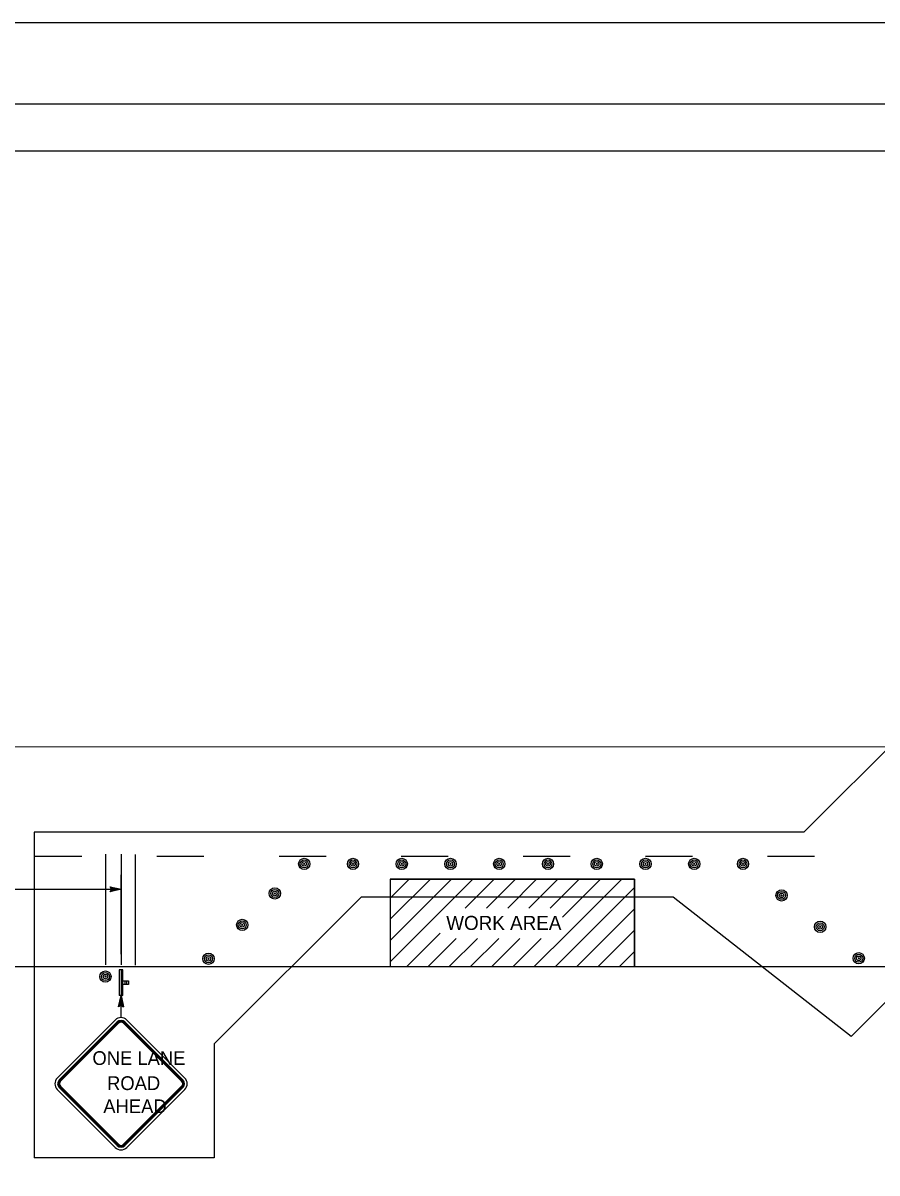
# Model space of a CAD drawing. Extents: x -893 to 867, y -474 to 712.
# Drawn here: x -294 to 160, y 100 to 712 of the extents above; entities that cross this region are included whole.
import ezdxf

# ---------------------------------------------------------------- set-up
doc = ezdxf.new("R2010")
doc.units = 0
for name, color, linetype in [('border_PLOTTING-ELEMENTS', 7, 'Continuous'), ('border_rw_22x34_Cut_Lines', 7, 'Continuous'), ('border_SHEET', 7, 'Continuous'), ('rd_ES', 7, 'Continuous'), ('tcd_PVMT-MARKER', 7, 'Continuous'), ('tcd_RUMBLE-STRIP', 7, 'Continuous'), ('tcd_TRAFFIC-STRIPE', 7, 'Continuous'), ('temp_CONSTRUCTION', 7, 'Continuous'), ('temp_CONSTRUCTION-anno', 7, 'Continuous'), ('temp_TRAFFIC-CONES', 7, 'Continuous')]:
    doc.layers.add(name, color=color, linetype=linetype)

msp = doc.modelspace()

# ---------------------------------------------------------------- linework, layer by layer
at = {"layer": 'border_PLOTTING-ELEMENTS'}
for points in [[(-893.46, -474.03), (866.54, -474.03), (866.54, 711.97), (-893.46, 711.97)], [(-863.46, 668.97), (836.54, 668.97), (836.54, -431.03), (-863.46, -431.03)]]:
    msp.add_lwpolyline(points, close=True, dxfattribs=at)
at = {"layer": 'border_rw_22x34_Cut_Lines'}
msp.add_lwpolyline([(-863.46, 668.97), (836.54, 668.97), (836.54, -431.03), (-863.46, -431.03)], close=True, dxfattribs=at)
at = {"layer": 'border_SHEET'}
msp.add_line((-813.46, 643.97), (811.54, 643.97), dxfattribs=at)
at = {"layer": 'rd_ES'}
for p, q in [((-753.61, 326.85), (784.53, 326.46)), ((-753.61, 209.85), (784.53, 209.46))]:
    msp.add_line(p, q, dxfattribs=at)
at = {"layer": 'tcd_PVMT-MARKER'}
for p, q in [((-98.77, 256.16), (-98.77, 209.66)), ((-98.77, 256.16), (31.23, 256.16)), ((31.23, 256.16), (31.23, 209.66))]:
    msp.add_line(p, q, dxfattribs=at)
msp.add_lwpolyline([(-98.77, 256.16), (-98.77, 209.66), (31.23, 209.66), (31.23, 256.16)], close=True, dxfattribs=at)
for points in [[(-98.77, 223.46), (-66.07, 256.16)], [(-98.77, 234.77), (-77.39, 256.16)], [(-98.77, 246.09), (-88.7, 256.16)], [(-70.17, 240.75), (-54.76, 256.16)], [(-58.86, 240.75), (-43.45, 256.16)], [(-47.54, 240.75), (-32.13, 256.16)], [(-36.23, 240.75), (-20.82, 256.16)], [(-24.92, 240.75), (-9.51, 256.16)], [(-13.6, 240.75), (1.81, 256.16)], [(-10.75, 209.66), (31.23, 251.64)], [(-7.14, 235.89), (13.12, 256.16)], [(-3.06, 228.66), (24.44, 256.16)], [(-98.77, 212.15), (-70.17, 240.75)], [(0.56, 209.66), (31.23, 240.32)], [(-89.95, 209.66), (-72.17, 227.43)], [(-22.06, 209.66), (-3.06, 228.66)], [(11.88, 209.66), (31.23, 229.01)], [(-78.63, 209.66), (-63.66, 224.63)], [(-67.32, 209.66), (-52.34, 224.63)], [(-56.01, 209.66), (-41.03, 224.63)], [(-44.69, 209.66), (-29.72, 224.63)], [(-33.38, 209.66), (-18.4, 224.63)], [(23.19, 209.66), (31.23, 217.7)]]:
    msp.add_lwpolyline(points, dxfattribs=at)
at = {"layer": 'tcd_RUMBLE-STRIP'}
for p, q in [((-250.4, 269.49), (-250.4, 210.52)), ((-242.05, 269.49), (-242.05, 210.52)), ((-234.49, 269.24), (-234.49, 210.28))]:
    msp.add_line(p, q, dxfattribs=at)
at = {"layer": 'tcd_TRAFFIC-STRIPE'}
for points in [[(-287.94, 268.35), (-262.94, 268.35)], [(-222.94, 268.35), (-197.94, 268.35)], [(-157.94, 268.35), (-132.94, 268.35)], [(-92.94, 268.35), (-67.94, 268.35)], [(-27.94, 268.35), (-2.94, 268.35)], [(37.06, 268.35), (62.06, 268.35)], [(102.06, 268.35), (127.06, 268.35)]]:
    msp.add_lwpolyline(points, dxfattribs=at)
at = {"layer": 'temp_CONSTRUCTION'}
for p, q in [((121.37, 281.09), (233.53, 393.26)), ((121.37, 281.09), (-288.36, 281.09)), ((-288.36, 281.09), (-288.36, 107.83)), ((146.54, 172.43), (227.94, 253.83)), ((-192.46, 168.4), (-114.28, 246.58)), ((51.84, 246.58), (-114.28, 246.58)), ((146.54, 172.43), (51.84, 246.58)), ((-192.46, 168.4), (-192.46, 107.83)), ((-192.46, 107.83), (-288.36, 107.83))]:
    msp.add_line(p, q, dxfattribs=at)
at = {"layer": 'temp_CONSTRUCTION-anno'}
for p, q in [((-241.99, 216.14), (-241.99, 258.38)), ((-490.99, 250.79), (-241.99, 250.79)), ((-241.07, 207.91), (-243.03, 207.91)), ((-243.03, 207.91), (-243.03, 194.13)), ((-242.05, 207.91), (-242.05, 194.13)), ((-241.07, 194.13), (-241.07, 207.91)), ((-241.07, 202), (-240.08, 202)), ((-241.07, 201.02), (-241.07, 201.02)), ((-240.08, 200.04), (-241.07, 200.04)), ((-240.08, 202), (-238.11, 202)), ((-240.08, 202), (-240.08, 200.04)), ((-238.11, 200.04), (-240.08, 200.04)), ((-239.1, 202), (-239.1, 200.04)), ((-238.11, 202), (-238.11, 200.04)), ((-241.07, 194.13), (-243.03, 194.13)), ((-242.05, 182.43), (-242.05, 194.13))]:
    msp.add_line(p, q, dxfattribs=at)
for points in [[(-247.89, 252.11), (-241.99, 250.79), (-247.9, 249.48), (-247.69, 249.83), (-243.36, 250.79), (-247.69, 251.76), (-247.48, 251.41), (-244.71, 250.79), (-247.48, 250.18), (-247.27, 250.53), (-246.07, 250.8), (-247.27, 251.06), (-247.11, 250.79), (-247.9, 249.48), (-247.11, 250.79)], [(-243.41, 188.23), (-242.05, 194.13), (-240.78, 188.22), (-241.13, 188.43), (-242.06, 192.76), (-243.06, 188.44), (-242.71, 188.65), (-242.07, 191.41), (-241.48, 188.64), (-241.82, 188.85), (-242.08, 190.05), (-242.36, 188.85), (-242.09, 189.01), (-240.78, 188.22), (-242.09, 189.01)]]:
    msp.add_lwpolyline(points, close=True, dxfattribs=at)
for points in [[(-245.1, 181.16), (-275.99, 150.28)], [(-244.09, 180.15), (-274.97, 149.26)], [(-243.75, 179.81), (-274.63, 148.92)], [(-243.41, 179.47), (-274.29, 148.58)], [(-209.81, 148.58), (-240.69, 179.47)], [(-209.47, 148.92), (-240.35, 179.81)], [(-209.13, 149.26), (-240.01, 180.15)], [(-208.11, 150.28), (-238.99, 181.16)], [(-275.99, 144.17), (-245.1, 113.28)], [(-274.97, 145.19), (-244.09, 114.3)], [(-274.63, 145.53), (-243.75, 114.64)], [(-274.29, 145.87), (-243.41, 114.98)], [(-240.69, 114.98), (-209.81, 145.87)], [(-240.35, 114.64), (-209.47, 145.53)], [(-240.01, 114.3), (-209.13, 145.19)], [(-238.99, 113.28), (-208.11, 144.17)]]:
    msp.add_lwpolyline(points, dxfattribs=at)
for centre, radius, start, end in [((-242.05, 178.11), 4.32, 45, 135), ((-242.05, 178.11), 2.88, 45, 135), ((-242.05, 178.11), 2.4, 45, 135), ((-242.05, 178.11), 1.92, 45, 135), ((-272.93, 147.22), 4.32, 135, 224.99989), ((-272.93, 147.22), 2.88, 135, 224.99989), ((-272.93, 147.22), 2.4, 135, 224.99989), ((-272.93, 147.22), 1.92, 135, 224.99989), ((-211.16, 147.22), 1.92, 315, 45), ((-211.16, 147.22), 2.4, 315, 45), ((-211.16, 147.22), 2.88, 315, 45), ((-211.16, 147.22), 4.32, 315, 45), ((-242.05, 116.34), 4.32, 225, 315), ((-242.05, 116.34), 2.88, 225, 315), ((-242.05, 116.34), 2.4, 225, 315), ((-242.05, 116.34), 1.92, 225, 315)]:
    msp.add_arc(centre, radius, start, end, dxfattribs=at)
at = {"layer": 'temp_TRAFFIC-CONES'}
for centre, radius in [((-144.53, 264.27), 3), ((-144.53, 264.27), 2.1), ((-144.53, 264.27), 1.2), ((-144.53, 264.27), 0.3), ((-118.58, 264.27), 3), ((-118.58, 264.27), 2.1), ((-118.58, 264.27), 1.2), ((-118.58, 264.27), 0.3), ((-92.63, 264.27), 3), ((-92.63, 264.27), 2.1), ((-92.63, 264.27), 1.2), ((-92.63, 264.27), 0.3), ((-66.68, 264.27), 3), ((-66.68, 264.27), 2.1), ((-66.68, 264.27), 1.2), ((-66.68, 264.27), 0.3), ((-40.73, 264.27), 3), ((-40.73, 264.27), 2.1), ((-40.73, 264.27), 1.2), ((-40.73, 264.27), 0.3), ((-14.78, 264.27), 3), ((-14.78, 264.27), 2.1), ((-14.78, 264.27), 1.2), ((-14.78, 264.27), 0.3), ((11.16, 264.27), 3), ((11.16, 264.27), 2.1), ((11.16, 264.27), 1.2), ((11.16, 264.27), 0.3), ((37.11, 264.27), 3), ((37.11, 264.27), 2.1), ((37.11, 264.27), 1.2), ((37.11, 264.27), 0.3), ((63.06, 264.27), 3), ((63.06, 264.27), 2.1), ((63.06, 264.27), 1.2), ((63.06, 264.27), 0.3), ((89.01, 264.27), 3), ((89.01, 264.27), 2.1), ((89.01, 264.27), 1.2), ((89.01, 264.27), 0.3), ((-160.17, 248.54), 3), ((-160.17, 248.54), 2.1), ((-160.17, 248.54), 1.2), ((-160.17, 248.54), 0.3), ((109.55, 247.52), 3), ((109.55, 247.52), 2.1), ((109.55, 247.52), 1.2), ((109.55, 247.52), 0.3), ((-177.54, 231.79), 3), ((-177.54, 231.79), 2.1), ((-177.54, 231.79), 1.2), ((130.08, 230.78), 3), ((130.08, 230.78), 2.1), ((-177.54, 231.79), 0.3), ((130.08, 230.78), 1.2), ((130.08, 230.78), 0.3), ((-195.48, 213.76), 3), ((-195.48, 213.76), 2.1), ((-195.48, 213.76), 1.2), ((150.62, 214.04), 3), ((150.62, 214.04), 2.1), ((150.62, 214.04), 1.2), ((150.62, 214.04), 0.3), ((-195.48, 213.76), 0.3), ((-250.36, 204.28), 3), ((-250.36, 204.28), 2.1), ((-250.36, 204.28), 1.2), ((-250.36, 204.28), 0.3)]:
    msp.add_circle(centre, radius, dxfattribs=at)

# ---------------------------------------------------------------- texts
at = {"layer": 'tcd_PVMT-MARKER'}
msp.add_text('WORK AREA', height=7.5, dxfattribs=at).set_placement((-68.95, 229.12))
at = {"layer": 'temp_CONSTRUCTION-anno'}
for s, p in [('ONE LANE', (-257.28, 157.24)), ('ROAD', (-249.49, 143.88)), ('AHEAD', (-251.49, 131.57))]:
    msp.add_text(s, height=7.321, dxfattribs=at).set_placement(p)

doc.saveas('drawing.dxf')
